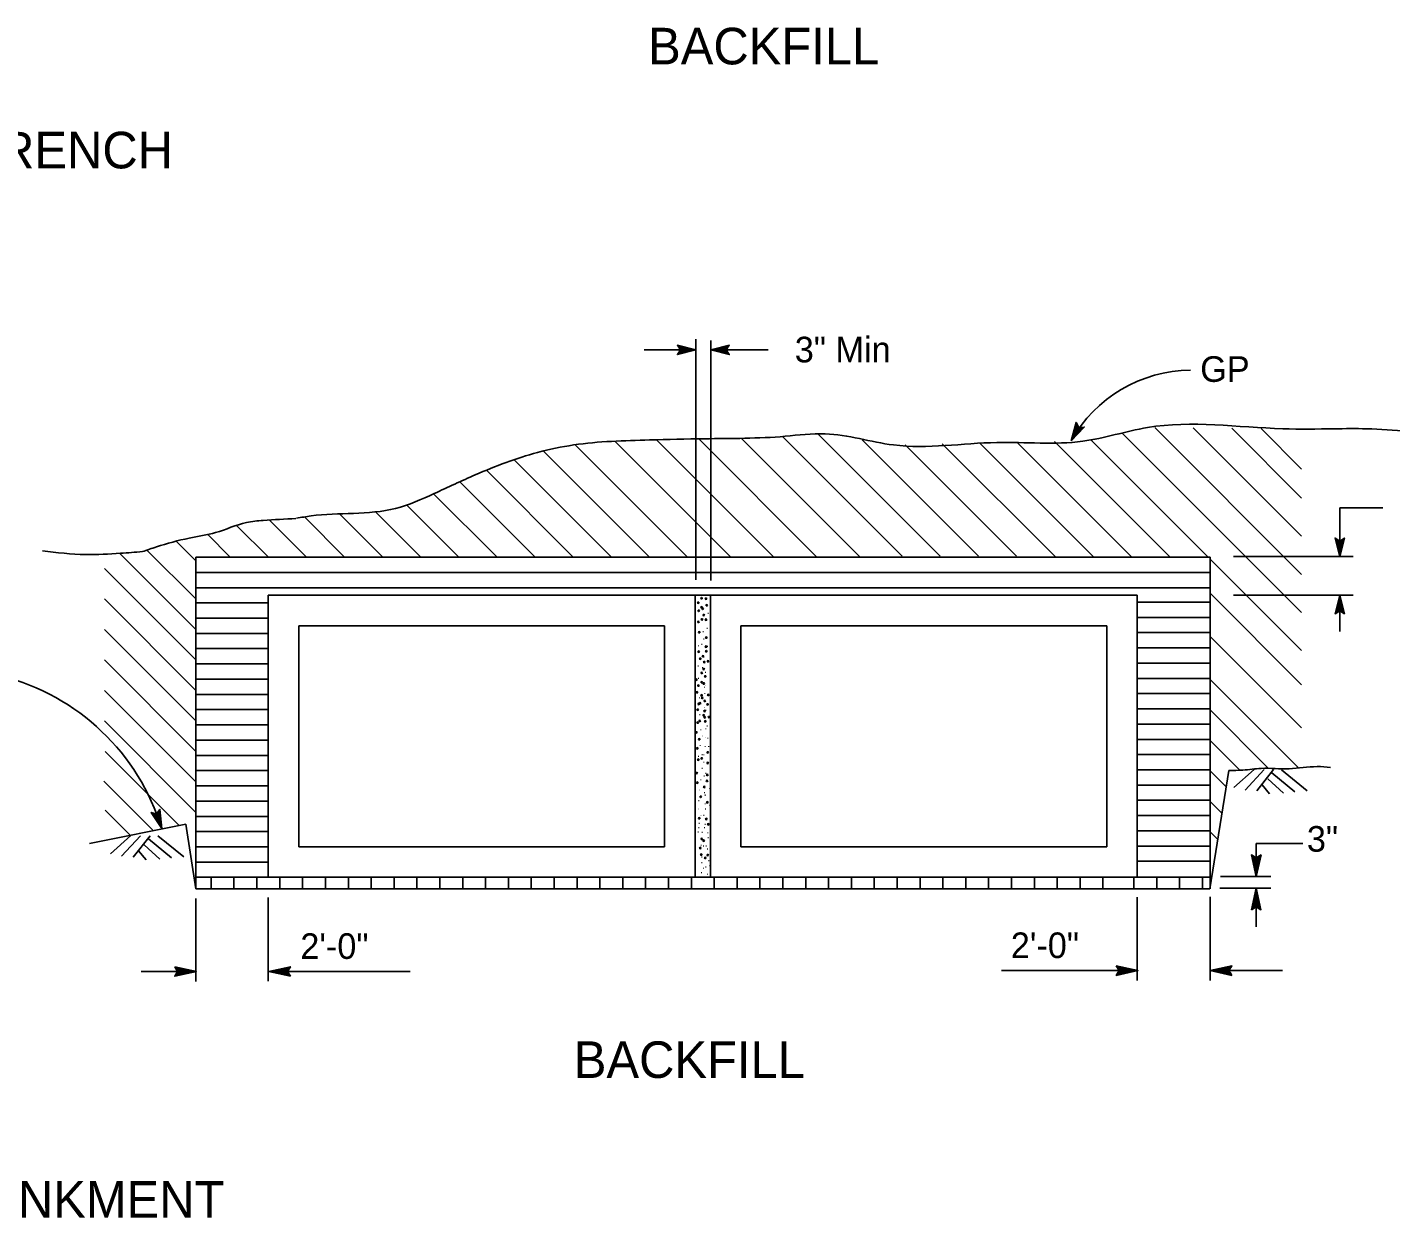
# Model space of a CAD drawing. Extents: x -893 to 867, y -474 to 712.
# Drawn here: x 97 to 469.6, y 37.1 to 362.5 of the extents above; entities that cross this region are included whole.
import ezdxf

# ---------------------------------------------------------------- set-up
doc = ezdxf.new("R2010")
doc.units = 0
for name, color, linetype in [('14 Ramp Anno', 7, 'Continuous'), ('21 Curb Gutter', 7, 'Continuous'), ('22 Misc Cnst Det', 7, 'Continuous'), ('41 ContourGrade', 7, 'Continuous'), ('46 Const Signing', 7, 'Continuous'), ('56 Stage 3 Anno', 7, 'Continuous'), ('57 Undefined', 7, 'Continuous')]:
    doc.layers.add(name, color=color, linetype=linetype)

msp = doc.modelspace()

# ---------------------------------------------------------------- linework, layer by layer
at = {"layer": '21 Curb Gutter'}
for p, q in [((420.25, 126.99), (425.37, 159.31)), ((140.28, 144.61), (114.04, 139.32)), ((143.07, 126.99), (140.28, 144.61)), ((143.07, 130.12), (420.28, 130.12)), ((143.07, 126.99), (420.25, 126.99)), ((143.07, 126.99), (236.82, 126.99))]:
    msp.add_line(p, q, dxfattribs=at)
for points in [[(170.57, 228.25), (174.54, 228.9), (197.67, 230.94), (208.22, 235.02), (219.45, 240.12), (236.46, 246.25), (246.32, 248.29), (267.08, 249.65), (282.05, 249.99), (304.16, 250.67), (315.05, 251.35), (333.76, 248.29), (362, 248.97), (385.47, 249.31), (403.16, 253.05), (440.16, 252.72), (454.2, 252.71), (463.04, 252.71), (474.27, 252.03)], [(128.47, 219.14), (132.31, 220.44), (141.24, 222.82), (148.47, 224.35), (156.89, 227.07), (161.48, 227.67), (170.41, 228.17)], [(128.47, 219.14), (122.49, 218.69), (112.96, 218.35), (101.13, 219.31)], [(425.37, 159.31), (429.25, 159.42), (434.25, 159.9), (441.88, 159.78), (449.51, 160.38), (453.21, 160.14)]]:
    msp.add_spline(points, degree=3, dxfattribs=at)
at = {"layer": '22 Misc Cnst Det'}
for p, q in [((301.05, 217.62), (268.98, 249.69)), ((312.83, 217.62), (280.42, 250.04)), ((324.62, 217.62), (292.13, 250.11)), ((336.13, 217.89), (303.51, 250.51)), ((346.54, 217.89), (313.2, 251.24)), ((356.96, 217.89), (325.16, 249.7)), ((419.74, 217.62), (387.6, 249.76)), ((445.28, 202.49), (396.19, 251.58)), ((445.28, 212.91), (405.15, 253.03)), ((445.28, 223.32), (415.66, 252.94)), ((445.28, 233.74), (426.18, 252.84)), ((434.2, 252.77), (445.28, 241.69)), ((267.06, 217.62), (238, 246.68)), ((277.48, 217.62), (246.86, 248.23)), ((289.26, 217.62), (257.59, 249.29)), ((367.38, 217.89), (336.91, 248.36)), ((378.07, 217.62), (347.08, 248.61)), ((388.49, 217.62), (357.25, 248.85)), ((398.91, 217.62), (367.47, 249.05)), ((409.32, 217.62), (377.74, 249.2)), ((256.64, 217.62), (230.03, 244.24)), ((246.23, 217.62), (222.39, 241.45)), ((225.39, 217.62), (208.06, 234.95)), ((235.81, 217.62), (215.19, 238.24)), ((214.98, 217.62), (200.86, 231.74)), ((173.31, 217.62), (163.17, 227.76)), ((183.73, 217.62), (172.74, 228.61)), ((194.14, 217.62), (182.19, 229.57)), ((204.56, 217.62), (192.25, 229.93)), ((152.48, 217.62), (146.22, 223.87)), ((162.89, 217.62), (154.28, 226.23)), ((143.07, 216.61), (137.79, 221.89)), ((143.07, 197.86), (122.26, 218.67)), ((143.07, 206.19), (129.7, 219.56)), ((445.28, 192.08), (420.28, 217.08)), ((143.07, 189.52), (118.07, 214.53)), ((143.07, 213.45), (420.28, 213.45)), ((143.07, 209.28), (420.28, 209.28)), ((143.07, 181.19), (118.07, 206.19)), ((143.07, 205.12), (162.86, 205.12)), ((400.36, 205.32), (420.28, 205.32)), ((445.28, 182.77), (420.28, 207.77)), ((143.07, 172.86), (118.07, 197.86)), ((143.07, 200.95), (162.86, 200.95)), ((400.36, 201.16), (420.28, 201.16)), ((143.07, 196.78), (162.86, 196.78)), ((400.36, 196.99), (420.28, 196.99)), ((445.28, 170.98), (420.28, 195.98)), ((143.07, 192.62), (162.86, 192.62)), ((400.36, 192.82), (420.28, 192.82)), ((143.07, 164.52), (118.07, 189.52)), ((143.07, 188.45), (162.86, 188.45)), ((400.36, 188.66), (420.28, 188.66)), ((143.07, 184.28), (162.86, 184.28)), ((400.36, 184.49), (420.28, 184.49)), ((444.5, 159.98), (420.28, 184.2)), ((118.07, 181.2), (143.07, 156.19)), ((143.07, 180.12), (162.86, 180.12)), ((400.36, 180.32), (420.28, 180.32)), ((143.07, 175.95), (162.86, 175.95)), ((400.36, 176.16), (420.28, 176.16)), ((436.28, 159.87), (420.28, 175.86)), ((143.07, 147.86), (118.07, 172.86)), ((143.07, 171.78), (162.86, 171.78)), ((400.36, 171.99), (420.28, 171.99)), ((400.36, 167.82), (420.28, 167.82)), ((138.54, 144.26), (118.27, 164.54)), ((143.07, 167.62), (162.86, 167.62)), ((428.41, 159.4), (420.28, 167.53)), ((143.07, 163.45), (162.86, 163.45)), ((400.36, 163.66), (420.28, 163.66)), ((143.07, 159.28), (162.86, 159.28)), ((400.36, 159.49), (420.28, 159.49)), ((424.66, 154.82), (420.28, 159.2)), ((131.45, 142.83), (117.87, 156.41)), ((143.07, 155.12), (162.86, 155.12)), ((400.36, 155.32), (420.28, 155.32)), ((143.07, 150.95), (162.86, 150.95)), ((400.36, 151.16), (420.28, 151.16)), ((423.52, 147.63), (420.28, 150.86)), ((125.19, 141.56), (118.27, 148.48)), ((143.07, 146.78), (162.86, 146.78)), ((400.36, 146.99), (420.28, 146.99)), ((143.07, 142.62), (162.86, 142.62)), ((400.36, 142.82), (420.28, 142.82)), ((422.37, 140.44), (420.28, 142.53)), ((143.07, 138.45), (162.86, 138.45)), ((400.36, 138.66), (420.28, 138.66)), ((143.07, 134.28), (162.86, 134.28)), ((400.36, 134.49), (420.28, 134.49)), ((147.24, 126.99), (147.24, 130.12)), ((153.49, 126.99), (153.49, 130.12)), ((159.74, 126.99), (159.74, 130.12)), ((165.99, 126.99), (165.99, 130.12)), ((172.24, 126.99), (172.24, 130.12)), ((178.49, 126.99), (178.49, 130.12)), ((184.74, 126.99), (184.74, 130.12)), ((190.99, 126.99), (190.99, 130.12)), ((197.24, 126.99), (197.24, 130.12)), ((203.49, 126.99), (203.49, 130.12)), ((209.74, 126.99), (209.74, 130.12)), ((215.99, 126.99), (215.99, 130.12)), ((222.24, 126.99), (222.24, 130.12)), ((228.49, 126.99), (228.49, 130.12)), ((234.74, 126.99), (234.74, 130.12)), ((240.99, 126.99), (240.99, 130.12)), ((247.24, 126.99), (247.24, 130.12)), ((253.49, 126.99), (253.49, 130.12)), ((259.74, 126.99), (259.74, 130.12)), ((265.99, 126.99), (265.99, 130.12)), ((272.24, 126.99), (272.24, 130.12)), ((278.49, 126.99), (278.49, 130.12)), ((284.74, 126.99), (284.74, 130.12)), ((290.99, 126.99), (290.99, 130.12)), ((297.24, 126.99), (297.24, 130.12)), ((303.49, 126.99), (303.49, 130.12)), ((309.74, 126.99), (309.74, 130.12)), ((315.99, 126.99), (315.99, 130.12)), ((322.24, 126.99), (322.24, 130.12)), ((328.49, 126.99), (328.49, 130.12)), ((334.74, 126.99), (334.74, 130.12)), ((340.99, 126.99), (340.99, 130.12)), ((347.24, 126.99), (347.24, 130.12)), ((353.49, 126.99), (353.49, 130.12)), ((359.74, 126.99), (359.74, 130.12)), ((365.99, 126.99), (365.99, 130.12)), ((372.24, 126.99), (372.24, 130.12)), ((378.49, 126.99), (378.49, 130.12)), ((384.74, 126.99), (384.74, 130.12)), ((390.99, 126.99), (390.99, 130.12)), ((399.45, 126.99), (399.45, 130.12)), ((405.7, 127.2), (405.7, 130.12)), ((411.95, 126.99), (411.95, 130.12)), ((418.2, 126.99), (418.2, 130.12))]:
    msp.add_line(p, q, dxfattribs=at)
for centre in [(280.37, 205.16), (281.27, 206.41), (282.51, 206.27), (280.51, 202.96), (281.27, 203.92), (281.61, 203.51), (281.89, 201.78), (282.71, 204.47), (280.44, 199.92), (281.4, 200.61), (282.51, 200.54), (280.64, 197.09), (282.58, 195.64), (280.51, 191.78), (281.68, 190.54), (282.51, 193.16), (282.58, 191.92), (280.92, 189.85), (281.89, 187.02), (282.02, 188.95), (283.06, 189.16), (279.89, 184.13), (280.44, 182.54), (281.33, 185.99), (281.33, 183.44), (281.89, 183.09), (282.3, 185.02), (280.02, 180.68), (281.27, 179.85), (281.47, 179.16), (283.13, 179.99), (280.23, 175.92), (280.51, 177.5), (280.85, 177.71), (282.09, 175.57), (282.16, 178.33), (282.92, 177.37), (280.23, 172.4), (280.78, 172.88), (281.89, 174.4), (282.16, 173.85), (282.3, 172.74), (283.33, 173.92), (279.89, 169.71), (280.64, 167.85), (280.09, 165.36), (282.99, 164.26), (280.37, 162.26), (281.33, 162.6), (282.99, 161.36), (279.95, 158.6), (282.78, 156.46), (282.85, 158.12), (280.09, 155.98), (282.02, 154.81), (281.06, 152.12), (282.85, 150.6), (280.64, 146.26), (282.58, 146.05), (283.13, 144.6), (280.92, 138.12), (281.33, 140.6), (281.89, 140.12), (281.2, 136.32), (282.3, 135.43), (282.99, 136.18)]:
    msp.add_circle(centre, 0.195, dxfattribs=at)
at = {"layer": '41 ContourGrade'}
for p, q in [((143.07, 217.62), (420.28, 217.62)), ((143.07, 126.99), (143.07, 217.62)), ((420.28, 217.62), (420.28, 126.99)), ((162.86, 207.2), (284.51, 207.2)), ((162.86, 130.12), (162.86, 207.2)), ((279.53, 130.12), (279.53, 207.2)), ((283.69, 207.2), (400.36, 207.2)), ((283.69, 130.12), (283.69, 207.2)), ((400.36, 130.12), (400.36, 207.2)), ((171.19, 198.87), (271.19, 198.87)), ((171.19, 138.45), (171.19, 198.87)), ((271.19, 138.45), (271.19, 198.87)), ((292.03, 198.87), (392.03, 198.87)), ((292.03, 138.45), (292.03, 198.87)), ((392.03, 138.45), (392.03, 198.87)), ((171.19, 138.45), (271.19, 138.45)), ((292.03, 138.45), (392.03, 138.45))]:
    msp.add_line(p, q, dxfattribs=at)
at = {"layer": '46 Const Signing'}
for p, q in [((432.36, 159.59), (426.79, 154.64)), ((435.04, 159.55), (429.87, 153.93)), ((437.64, 159.55), (433.05, 153.71)), ((436.04, 157.07), (440.33, 153.15)), ((437.19, 158.68), (443.48, 153.5)), ((439.78, 159.53), (446.82, 153.74)), ((434.51, 155.39), (436.52, 152.92)), ((125.28, 141.53), (119.71, 136.57)), ((127.96, 141.49), (122.78, 135.86)), ((130.56, 141.49), (125.97, 135.64)), ((128.96, 139), (133.25, 135.09)), ((130.11, 140.61), (136.4, 135.43)), ((132.7, 141.46), (139.74, 135.67)), ((127.43, 137.32), (129.44, 134.85))]:
    msp.add_line(p, q, dxfattribs=at)
at = {"layer": '56 Stage 3 Anno'}
for p, q in [((279.76, 277.2), (279.76, 211.41)), ((283.78, 276.81), (283.78, 211.28)), ((265.62, 274.28), (279.76, 274.28)), ((283.78, 274.28), (299.48, 274.28)), ((455.72, 231.14), (467.53, 231.14)), ((455.72, 219.18), (455.72, 231.14)), ((426.69, 217.79), (459.42, 217.79)), ((426.69, 207.21), (459.42, 207.21)), ((455.72, 197.33), (455.72, 207.21)), ((432.88, 139.39), (432.88, 130.31)), ((432.89, 139.34), (445.6, 139.34)), ((422.95, 127.15), (436.88, 127.15)), ((423.16, 130.31), (436.88, 130.31)), ((432.88, 127.15), (432.88, 116.55)), ((143.03, 124.3), (143.03, 101.65)), ((162.87, 124.58), (162.87, 101.76)), ((400.36, 124.65), (400.36, 101.87)), ((420.32, 124.78), (420.32, 101.94)), ((128.15, 104.38), (143.21, 104.38)), ((162.99, 104.38), (201.62, 104.38)), ((363.3, 104.6), (400.54, 104.6)), ((420.32, 104.6), (440.1, 104.6))]:
    msp.add_line(p, q, dxfattribs=at)
for points in [[(279.76, 274.28), (274.69, 275.54), (275.53, 274.28), (274.69, 273.01), (279.76, 274.28)], [(278.86, 274.28), (275.19, 275.19), (275.8, 274.28), (275.19, 273.35), (278.86, 274.28)], [(278.1, 274.28), (275.6, 274.9), (276.02, 274.28), (275.6, 273.65), (278.1, 274.28)], [(277.48, 274.28), (275.94, 274.67), (276.2, 274.28), (275.94, 273.89), (277.48, 274.28)], [(277.44, 274.12), (276.31, 274.4), (276.39, 274.28), (276.31, 274.15), (277.44, 274.43)], [(283.78, 274.28), (288.84, 273.01), (288, 274.28), (288.84, 275.54), (283.78, 274.28)], [(284.68, 274.28), (288.35, 273.35), (287.74, 274.28), (288.35, 275.19), (284.68, 274.28)], [(285.43, 274.28), (287.93, 273.65), (287.51, 274.28), (287.93, 274.9), (285.43, 274.28)], [(286.05, 274.28), (287.59, 273.89), (287.34, 274.28), (287.59, 274.67), (286.05, 274.28)], [(286.09, 274.43), (287.23, 274.15), (287.14, 274.28), (287.23, 274.4), (286.09, 274.12)], [(382.28, 249.42), (385.88, 253.2), (384.36, 253.09), (383.67, 254.45), (382.28, 249.42)], [(382.72, 250.2), (385.33, 252.94), (384.23, 252.87), (383.73, 253.85), (382.72, 250.2)], [(383.1, 250.86), (384.87, 252.73), (384.12, 252.67), (383.78, 253.34), (383.1, 250.86)], [(383.28, 251.51), (384.09, 252.36), (383.94, 252.35), (383.87, 252.48), (383.56, 251.36)], [(383.4, 251.4), (384.5, 252.55), (384.03, 252.52), (383.82, 252.93), (383.4, 251.4)], [(455.72, 217.79), (456.99, 222.85), (455.72, 222.01), (454.45, 222.85), (455.72, 217.79)], [(455.72, 218.69), (456.64, 222.36), (455.72, 221.74), (454.8, 222.36), (455.72, 218.69)], [(455.72, 219.44), (456.35, 221.94), (455.72, 221.52), (455.09, 221.94), (455.72, 219.44)], [(455.72, 220.06), (456.11, 221.6), (455.72, 221.34), (455.33, 221.6), (455.72, 220.06)], [(455.56, 220.1), (455.85, 221.23), (455.72, 221.15), (455.59, 221.23), (455.88, 220.1)], [(455.72, 207.21), (454.45, 202.15), (455.72, 202.99), (456.99, 202.15), (455.72, 207.21)], [(455.72, 206.31), (454.8, 202.64), (455.72, 203.26), (456.64, 202.64), (455.72, 206.31)], [(455.72, 205.56), (455.09, 203.06), (455.72, 203.48), (456.35, 203.06), (455.72, 205.56)], [(455.72, 204.94), (455.33, 203.4), (455.72, 203.66), (456.11, 203.4), (455.72, 204.94)], [(455.88, 204.9), (455.59, 203.77), (455.72, 203.85), (455.85, 203.77), (455.56, 204.9)], [(133.73, 143.48), (133.25, 148.68), (132.33, 147.47), (130.86, 147.84), (133.73, 143.48)], [(133.43, 144.33), (133.08, 148.1), (132.42, 147.22), (131.35, 147.49), (133.43, 144.33)], [(133.18, 145.04), (132.95, 147.61), (132.49, 147.01), (131.76, 147.19), (133.18, 145.04)], [(132.98, 145.63), (132.83, 147.21), (132.55, 146.84), (132.1, 146.95), (132.98, 145.63)], [(132.81, 145.61), (132.71, 146.78), (132.62, 146.66), (132.47, 146.69), (133.11, 145.72)]]:
    msp.add_lwpolyline(points, dxfattribs=at)
for points in [[(434.2, 136.22), (432.88, 130.31), (431.57, 136.22), (431.92, 136.01), (432.88, 131.68), (433.85, 136.01), (433.5, 135.8), (432.89, 133.03), (432.27, 135.8), (432.62, 135.59), (432.89, 134.39), (433.15, 135.59), (432.88, 135.43), (431.57, 136.22), (432.88, 135.43)], [(431.56, 121.25), (432.88, 127.15), (434.19, 121.25), (433.84, 121.46), (432.89, 125.78), (431.91, 121.45), (432.26, 121.66), (432.88, 124.43), (433.49, 121.67), (433.15, 121.88), (432.88, 123.07), (432.61, 121.87), (432.88, 122.03), (434.19, 121.25), (432.88, 122.03)], [(137.31, 105.69), (143.21, 104.38), (137.31, 103.07), (137.52, 103.42), (141.84, 104.37), (137.52, 105.34), (137.72, 105), (140.49, 104.38), (137.73, 103.76), (137.94, 104.11), (139.13, 104.38), (137.93, 104.65), (138.09, 104.38), (137.31, 103.07), (138.09, 104.38)], [(168.9, 103.06), (162.99, 104.38), (168.9, 105.68), (168.69, 105.34), (164.36, 104.38), (168.69, 103.41), (168.48, 103.76), (165.71, 104.37), (168.48, 104.99), (168.27, 104.64), (167.07, 104.37), (168.27, 104.1), (168.11, 104.38), (168.9, 105.68), (168.11, 104.38)], [(394.63, 105.92), (400.54, 104.6), (394.63, 103.29), (394.84, 103.64), (399.17, 104.6), (394.84, 105.57), (395.05, 105.22), (397.82, 104.61), (395.05, 103.99), (395.26, 104.34), (396.46, 104.61), (395.26, 104.88), (395.42, 104.6), (394.63, 103.29), (395.42, 104.6)], [(426.22, 103.29), (420.32, 104.6), (426.22, 105.91), (426.01, 105.56), (421.69, 104.61), (426.01, 103.63), (425.81, 103.98), (423.04, 104.6), (425.8, 105.22), (425.59, 104.87), (424.4, 104.6), (425.6, 104.33), (425.44, 104.6), (426.22, 105.91), (425.44, 104.6)]]:
    msp.add_lwpolyline(points, close=True, dxfattribs=at)
for centre, radius, start, end in [((415.23, 230.97), 37.76, 90.437, 150.7495), ((74.58, 125.22), 61.91, 17.1585, 75.5361)]:
    msp.add_arc(centre, radius, start, end, dxfattribs=at)

# ---------------------------------------------------------------- texts
at = {"layer": '14 Ramp Anno'}
for s, height, p in [('BACKFILL', 10, (266.68, 352.32)), ('IN TRENCH', 10, (64.02, 323.89)), ('.', 2.19, (282.69, 202.12)), ('.', 2.19, (282.41, 197.98)), ('.', 2.19, (280.96, 193.64)), ('.', 2.19, (281.31, 197.09)), ('.', 2.19, (281.51, 195.09)), ('.', 2.19, (280, 193.22)), ('.', 2.19, (281.51, 190.12)), ('.', 2.19, (282.48, 193.08)), ('.', 2.19, (279.93, 187.71)), ('.', 2.19, (281.1, 187.22)), ('.', 2.19, (280.07, 184.33)), ('.', 2.19, (281.93, 185.98)), ('.', 1.09, (282.05, 182.44)), ('.', 2.19, (280.34, 179.01)), ('.', 2.19, (281.65, 181.91)), ('.', 2.19, (281.79, 180.19)), ('.', 2.19, (281.79, 175.5)), ('.', 1.23, (281.93, 176.52)), ('.', 2.19, (282.06, 175.56)), ('.', 2.19, (280.41, 174.39)), ('.', 2.19, (282.41, 171.29)), ('.', 2.19, (280.34, 167.63)), ('.', 2.19, (280.69, 170.25)), ('.', 1.09, (281.36, 168.62)), ('.', 2.19, (282.06, 170.53)), ('.', 1.09, (282.26, 168.21)), ('.', 2.19, (282.55, 167.98)), ('.', 2.19, (280.48, 165.98)), ('.', 2.19, (281.86, 165.7)), ('.', 2.19, (282.82, 165.7)), ('.', 2.19, (280, 163.01)), ('.', 2.19, (281.03, 163.49)), ('.', 2.19, (281.51, 163.42)), ('.', 2.19, (281.51, 161.42)), ('.', 2.19, (280.69, 156.6)), ('.', 2.19, (281.03, 159.7)), ('.', 2.19, (281.58, 157.63)), ('.', 2.19, (282.06, 158.39)), ('.', 1.09, (280.58, 153.93)), ('.', 2.19, (281.65, 153.08)), ('.', 2.19, (281.86, 152.46)), ('.', 1.09, (283.22, 154.24)), ('.', 2.19, (280.13, 150.87)), ('.', 2.19, (281.86, 152.32)), ('.', 2.19, (281.86, 150.04)), ('.', 2.19, (283.1, 149.63)), ('.', 1.09, (280.29, 148.69)), ('.', 1.09, (280.93, 146.98)), ('.', 2.19, (281.51, 146.87)), ('.', 2.19, (281.93, 148.59)), ('.', 2.19, (279.93, 142.32)), ('.', 2.19, (280.13, 143.49)), ('.', 2.19, (280.2, 144.73)), ('.', 2.19, (281.03, 142.25)), ('.', 2.19, (281.65, 143.49)), ('.', 2.19, (281.86, 144.45)), ('.', 2.19, (282.62, 142.11)), ('.', 2.19, (280.75, 138.73)), ('.', 2.19, (281.38, 138.52)), ('.', 2.19, (282.13, 138.52)), ('.', 2.19, (282.48, 137.69)), ('.', 2.19, (282.69, 140.8)), ('.', 2.19, (280.96, 135.49)), ('.', 2.19, (280.96, 133.97)), ('.', 2.19, (282.89, 134.52)), ('.', 2.19, (280.82, 131.21)), ('.', 2.19, (281.38, 132.45)), ('.', 2.19, (282.06, 132.73)), ('.', 2.19, (282.48, 130.8)), ('.', 2.19, (283.17, 133.14)), ('BACKFILL', 10, (246.37, 75.27)), ('IN EMBANKMENT', 10, (39.43, 37.06))]:
    msp.add_text(s, height=height, dxfattribs=at).set_placement(p)
at = {"layer": '57 Undefined'}
for s, p in [('3" Min', (306.76, 270.87)), ('GP', (417.57, 265.54)), ('3"', (446.73, 137.12)), ('2\'-0"', (171.62, 107.81)), ('2\'-0"', (365.81, 108.04))]:
    msp.add_text(s, height=7, dxfattribs=at).set_placement(p)

doc.saveas('drawing.dxf')
